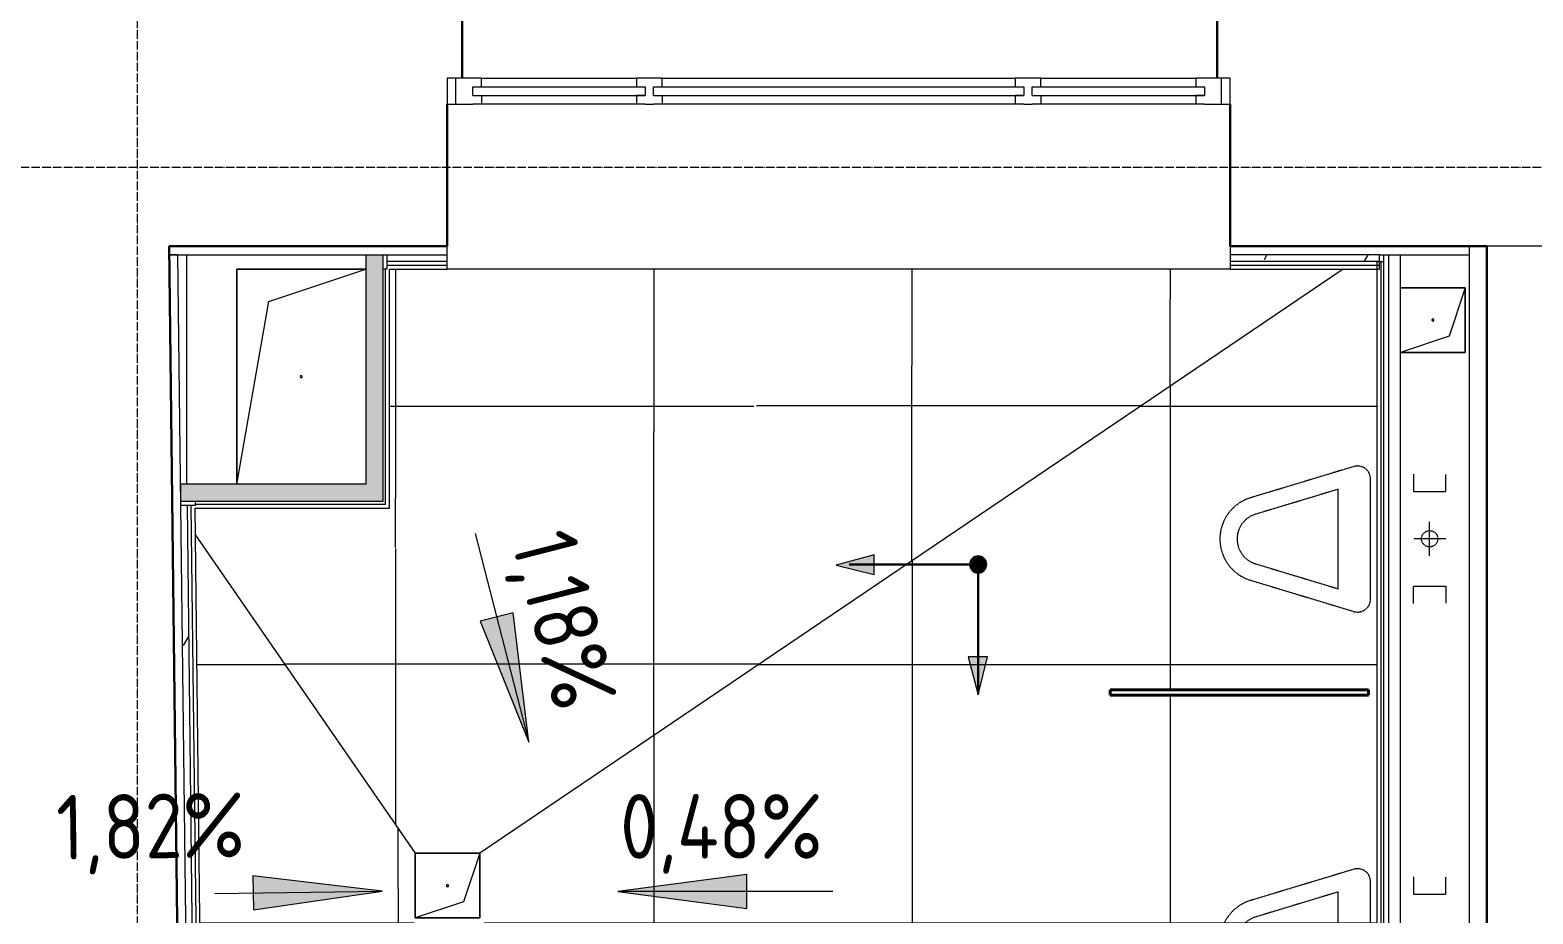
# Model space of a CAD drawing. Header units: millimetres. Extents: x -10915 to 62537, y -37640 to 44223.
# Drawn here: x 38200 to 41693, y 18511 to 20563 of the extents above; entities that cross this region are included whole.
import ezdxf

# ---------------------------------------------------------------- set-up
doc = ezdxf.new("R2010")
doc.units = ezdxf.units.MM
doc.linetypes.add('200_ШТРИХ_ш1п0_6_', pattern=[1.6, 1, -0.6])
doc.linetypes.add('ADSK_Линия сетки', pattern=[25, 20, -2.5, 0, -2.5])
for name, color, linetype, lineweight in [('_ Окна', 7, 'Continuous', 9), ('Обобщенные модели', 7, 'Continuous', 18), ('Окна', 7, 'Continuous', 9), ('Оси', 7, 'Continuous', 9), ('Перекрытие', 7, 'Continuous', 18), ('Перекрытие штриховка', 7, 'Continuous', 18), ('Размеры', 7, 'Continuous', 9), ('Сантехника', 7, 'Continuous', 18), ('Стены внутренние', 7, 'Continuous', 18), ('Стены несущие', 7, 'Continuous', 30), ('Стены отделка', 7, 'Continuous', 30), ('Стены штриховка', 7, 'Continuous', 9), ('Узлы', 7, 'Continuous', 18)]:
    doc.layers.add(name, color=color, linetype=linetype, lineweight=lineweight)
doc.layers.add('Линии', color=7, linetype='Continuous', lineweight=9, true_color=0x00a600)
doc.styles.add('GOST Common_3', font='GOST_Common.ttf', dxfattribs={"width": 0.9, "height": 150})
pattern_1 = [(0, (0, 0), (406.4, 101.6), [33.528, -271.272, 33.528, -271.272, -1625.6]), (0, (0, 0), (406.4, 101.6), [-609.6, 33.528, -576.072, 33.528, -271.272, -711.2]), (0, (0, 0), (406.4, 101.6), [-1524, 33.528, -169.672, 33.528, -474.472]), (120, (152.4, 50.8), (-291.18818, 301.15272), [33.528, -271.272, 33.528, -271.272, -1625.6]), (120, (152.4, 50.8), (-291.18818, 301.15272), [-609.6, 33.528, -576.072, 33.528, -271.272, -711.2]), (120, (152.4, 50.8), (-291.18818, 301.15272), [-1524, 33.528, -169.672, 33.528, -474.472]), (240, (203.2, 254), (-115.21182, -402.75272), [33.528, -271.272, 33.528, -271.272, -1625.6]), (240, (203.2, 254), (-115.21182, -402.75272), [-609.6, 33.528, -576.072, 33.528, -271.272, -711.2]), (240, (203.2, 254), (-115.21182, -402.75272), [-1524, 33.528, -169.672, 33.528, -474.472])]

# ---------------------------------------------------------------- blocks, each defined once
blk = doc.blocks.new('131_Сантехническая перегородка - СП-5-3849142-План полов 4-го этажа')
at = {"layer": 'Обобщенные модели', "lineweight": 40}
for p, q in [((600, 8), (0, 8)), ((0, 8), (0, -4)), ((600, -4), (600, 8)), ((0, -4), (600, -4))]:
    blk.add_line(p, q, dxfattribs=at)
blk = doc.blocks.new('SND_2D_Писуар с инсталляцией - По умолчанию-621783-План полов 4-го этажа')
at = {"layer": 'Сантехника', "linetype": '200_ШТРИХ_ш1п0_6_'}
for p, q in [((-95.8, 328.7), (-168.3, 88.8)), ((-57.5, 317.2), (-115.6, 125)), ((115.6, 125), (57.4, 317.4)), ((168.3, 88.7), (95.7, 328.9)), ((-115.6, 125), (115.6, 125)), ((-139.4, 50), (139.6, 50)), ((-149.4, -50), (-109.4, -50)), ((-109.4, -50), (-109.4, -125)), ((0.6, -125), (0.6, -50)), ((110.6, -50), (110.6, -125)), ((150.6, -50), (110.6, -50)), ((-39.4, -87.5), (40.6, -87.5)), ((-109.4, -125), (-149.4, -125)), ((110.6, -125), (150.6, -125))]:
    blk.add_line(p, q, dxfattribs=at)
blk.add_circle((0.6, -87.5), 18.9, dxfattribs=at)
for centre, radius, start, end in [((0, 300), 100, 16.8118, 163.3196), ((0, 300), 60, 16.8118, 163.3578), ((-139.6, 80), 30, 162.9999, 270.4256), ((139.6, 80), 30, 270, 16.8118)]:
    blk.add_arc(centre, radius, start, end, dxfattribs=at)
blk = doc.blocks.new('GM_Отверстие прямоугольное _в плите_ - Отверстие-1400855-План полов 4-го этажа')
at = {"layer": 'Обобщенные модели'}
for p, q in [((-75, -75), (-75, 75)), ((-75, 75), (75, 75)), ((75, 75), (-75, 75)), ((-75, 75), (-75, -75)), ((-37.5, 37.5), (75, 75)), ((75, 75), (75, -75)), ((75, -75), (75, 75)), ((-75, -75), (-37.5, 37.5)), ((75, -75), (-75, -75)), ((-75, -75), (75, -75))]:
    blk.add_line(p, q, dxfattribs=at)
for start, end in [(360, 180), (180, 360), (60, 165), (300, 360), (195, 270)]:
    blk.add_arc((0, 0), 2.5, start, end, dxfattribs=at)
blk = doc.blocks.new('GM_Отверстие прямоугольное _в плите_ - Отверстие-V4-План полов 4-го этажа')
at = {"layer": 'Обобщенные модели'}
for p, q in [((-75, -75), (-75, 75)), ((-75, 75), (75, 75)), ((75, 75), (-75, 75)), ((-75, 75), (-75, -75)), ((-37.5, 37.5), (75, 75)), ((-75, -75), (-37.5, 37.5)), ((75, -75), (-75, -75)), ((-75, -75), (75, -75))]:
    blk.add_line(p, q, dxfattribs=at)
for start, end in [(360, 180), (180, 360), (60, 165), (300, 360), (195, 270)]:
    blk.add_arc((0, 0), 2.5, start, end, dxfattribs=at)
blk = doc.blocks.new('GM_Отверстие прямоугольное _в плите_ - Отверстие-1433034-План полов 4-го этажа')
at = {"layer": 'Обобщенные модели'}
for p, q in [((-150, -250), (-150, 250)), ((-150, 250), (150, 250)), ((150, 250), (-150, 250)), ((-150, 250), (-150, -250)), ((-75, 175), (150, 250)), ((-150, -250), (-75, 175))]:
    blk.add_line(p, q, dxfattribs=at)
for start, end in [(360, 180), (180, 360), (60, 165), (300, 360), (195, 270)]:
    blk.add_arc((0, 0), 2.5, start, end, dxfattribs=at)
blk = doc.blocks.new('окно трехпол с фрамугой - 1715-2240_h___нов_ ок15_-2908119-План полов 4-го этажа')
at = {"layer": '_ Окна', "lineweight": 18}
for p, q in [((-830, 95), (-910, 95)), ((-910, 95), (-910, 35)), ((-850, 55), (-850, 75)), ((-850, 75), (-830, 75)), ((-830, 75), (-830, 95)), ((-410, 95), (-470, 95)), ((-470, 95), (-470, 75)), ((-470, 75), (-450, 75)), ((-450, 75), (-450, 55)), ((-430, 55), (-430, 75)), ((-430, 75), (-410, 75)), ((-410, 75), (-410, 95)), ((470, 95), (410, 95)), ((410, 95), (410, 75)), ((410, 75), (430, 75)), ((430, 75), (430, 55)), ((450, 55), (450, 75)), ((450, 75), (470, 75)), ((470, 75), (470, 95)), ((830, 95), (830, 75)), ((910, 95), (830, 95)), ((830, 75), (850, 75)), ((850, 75), (850, 55)), ((910, 35), (910, 95)), ((-910, 35), (-850, 35)), ((-850, 55), (-830, 55)), ((-830, 35), (-850, 35)), ((-830, 55), (-830, 35)), ((-470, 55), (-470, 35)), ((-450, 55), (-470, 55)), ((-450, 35), (-470, 35)), ((-450, 35), (-430, 35)), ((-430, 55), (-410, 55)), ((-410, 35), (-430, 35)), ((-410, 55), (-410, 35)), ((410, 55), (410, 35)), ((430, 55), (410, 55)), ((430, 35), (410, 35)), ((430, 35), (450, 35)), ((450, 55), (470, 55)), ((470, 35), (450, 35)), ((470, 55), (470, 35)), ((830, 55), (830, 35)), ((850, 55), (830, 55)), ((850, 35), (830, 35)), ((850, 35), (910, 35))]:
    blk.add_line(p, q, dxfattribs=at)
at = {"layer": '_ Окна'}
for p, q in [((-890, 35), (-890, 95)), ((-830, 75), (-470, 75)), ((-410, 75), (410, 75)), ((470, 75), (830, 75)), ((890, 35), (890, 95)), ((-850, 55), (-450, 55)), ((-430, 55), (430, 55)), ((450, 55), (850, 55))]:
    blk.add_line(p, q, dxfattribs=at)
at = {"layer": 'Окна'}
for p, q in [((-830, 95), (-470, 95)), ((-410, 95), (410, 95)), ((470, 95), (830, 95)), ((-470, 35), (-830, 35)), ((410, 35), (-410, 35)), ((830, 35), (470, 35))]:
    blk.add_line(p, q, dxfattribs=at)

msp = doc.modelspace()

# ---------------------------------------------------------------- hatches: boundary and pattern name
at = {"layer": 'Перекрытие штриховка', "lineweight": 9, "true_color": 0x787878}
h = msp.add_hatch(dxfattribs=at)
h.set_pattern_fill('FP_40', color=8, style=0, pattern_type=2)
h.set_pattern_definition([(270, (39049.57, 16089.2), (600, 4e-14), []), (0, (39049.57, 16089.2), (0, 600), [])])
h.paths.add_polyline_path([(39035, 19472.177), (41123.538, 20008.318), (39035, 20008.318), (39035, 19508.327)])
h.paths.add_polyline_path([(39020, 20008.318), (39029, 20008.318), (39029, 20041.318), (39020, 20041.318), (39020, 20040.032)])
h = msp.add_hatch(dxfattribs=at)
h.set_pattern_fill('FP_42', color=8, style=0, pattern_type=2)
h.set_pattern_definition([(270, (39049, 16090.9), (600, 0.02), []), (0.002, (39049, 16090.9), (2e-05, 599.96), [])])
h.paths.add_polyline_path([(39245, 18651.318), (41251.628, 20008.318), (41123.538, 20008.318), (39035, 19472.177), (39035, 19453.327), (39024.131, 19453.327), (39095, 19195.99)])
h = msp.add_hatch(dxfattribs=at)
h.set_pattern_fill('FP_37', color=8, style=0, pattern_type=2)
h.set_pattern_definition([(270, (39050.16, 16089.2), (599.99, 4e-14), []), (0, (39050.16, 16089.2), (0, 600), [])])
h.paths.add_polyline_path([(41330, 16104.898), (41330, 20008.318), (41251.628, 20008.318), (39245, 18651.318), (39245, 18501.318), (40475.613, 17086.898), (41312, 17086.898), (41312, 17074.898), (40486.053, 17074.898), (40726.915, 16798.061), (40751.13, 16807.867), (40802.996, 16813.895), (41310, 16813.895), (41310, 16453.895), (41026.356, 16453.895), (41328.765, 16106.318)])
h.paths.add_polyline_path([(41260, 17311.318), (40796.923, 17311.318), (40747.507, 17318.623), (40706.923, 17335.433), (40669.644, 17364.039), (40641.039, 17401.318), (40623.056, 17444.731), (40616.923, 17491.318), (40623.056, 17537.905), (40641.039, 17581.318), (40669.644, 17618.597), (40706.923, 17647.203), (40751.13, 17665.289), (40802.996, 17671.318), (41310, 17671.318), (41310, 17311.318)])
h.paths.add_polyline_path([(39902, 17861.898), (39890, 17861.898), (39890, 18048.898), (41310, 18048.898), (41310, 18036.898), (39902, 18036.898)])
h.paths.add_polyline_path([(40710, 19018.898), (40710, 19030.898), (41310, 19030.898), (41310, 19018.898)])
h = msp.add_hatch(dxfattribs=at)
h.set_pattern_fill('FP_35', color=8, style=0, pattern_type=2)
h.set_pattern_definition([(270, (39049.57, 16091.15), (600, 4e-14), []), (0, (39049.57, 16091.15), (0, 599.96), [])])
h.paths.add_polyline_path([(39095, 18651.318), (39245, 18651.318), (39024.131, 19453.327), (38583.392, 19453.327), (38584.134, 19390.324), (39035, 18738.112)])
h.paths.add_polyline_path([(38550.321, 19459.132), (38583.319, 19459.521), (38583.215, 19468.327), (38550.213, 19468.327)])
h = msp.add_hatch(dxfattribs=at)
h.set_pattern_fill('FP_41', color=8, style=0, pattern_type=2)
h.set_pattern_definition([(270, (39055.17, 16089.2), (599.91, 4e-14), []), (0, (39055.17, 16089.2), (0, 600), [])])
h.paths.add_polyline_path([(39095, 18501.318), (39095, 18651.318), (38584.134, 19390.324), (38584.307, 19375.708), (39020, 18629.73)])
h = msp.add_hatch(dxfattribs=at)
h.set_pattern_fill('FP_39', color=8, style=0, pattern_type=2)
h.set_pattern_definition([(270, (39055.57, 16089.2), (599.9, -0.003), []), (360, (39055.57, 16089.2), (1e-05, 600), [])])
h.paths.add_polyline_path([(38620.686, 16287.639), (39095, 18501.318), (38584.307, 19375.708), (38615.087, 16762.93)])
at = {"layer": 'Размеры'}
for points in [[(39358.594, 18909.842), (39322.256, 19210.241), (39245.745, 19190.6)], [(39018.187, 18563.712), (38717.638, 18598.78), (38718.802, 18519.797)], [(39565.59, 18562.822), (39865.59, 18523.326), (39865.59, 18602.317)]]:
    msp.add_hatch(color=256, dxfattribs=at).paths.add_polyline_path(points)
at = {"layer": 'Стены внутренние'}
for points in [[(39020, 19468.327), (39020, 20041.318), (38980, 20041.318), (38980, 19468.327)], [(38579.925, 19468.327), (38980, 19468.327), (38980, 19508.327), (38549.742, 19508.327), (38550.25, 19468.327), (38577.325, 19468.327)]]:
    msp.add_hatch(color=256, dxfattribs=at).paths.add_polyline_path(points)
at = {"layer": 'Стены внутренние', "lineweight": 9}
h = msp.add_hatch(dxfattribs=at)
h.set_pattern_fill('FP_4', color=256, style=0, pattern_type=2)
h.set_pattern_definition(pattern_1)
h.paths.add_polyline_path([(41330, 20026.318), (41336, 20026.318), (41336, 20041.318), (40989, 20041.318), (40989.57, 20026.318), (41278.245, 20026.318)])
h.paths.add_polyline_path([(39094.625, 20026.318), (39169, 20026.318), (39169, 20041.318), (39029, 20041.318), (39029, 20026.318), (39035, 20026.318)])
h = msp.add_hatch(dxfattribs=at)
h.set_pattern_fill('FP_4', color=256, style=0, pattern_type=2)
h.set_pattern_definition(pattern_1)
h.paths.add_polyline_path([(38630.912, 12618.242), (38645.911, 12618.419), (38633.286, 13690.089), (38618.299, 13688.887), (38630.912, 12618.419)])
h.paths.add_polyline_path([(38608.392, 14529.854), (38623.391, 14530.031), (38565.32, 19459.309), (38550.321, 19459.132), (38608.39, 14530.031)])
at = {"layer": 'Узлы', "true_color": 0xff0000}
for points in [[(40161.194, 19298.981), (40161.194, 19344.59), (40073.024, 19320.964)], [(40403.239, 19302.204), (40408.415, 19302.885), (40413.239, 19304.883), (40417.381, 19308.062), (40420.559, 19312.204), (40422.557, 19317.027), (40423.239, 19322.204), (40422.557, 19327.38), (40420.559, 19332.204), (40417.381, 19336.346), (40413.239, 19339.524), (40408.415, 19341.522), (40403.239, 19342.204), (40398.062, 19341.522), (40393.239, 19339.524), (40389.097, 19336.346), (40385.918, 19332.204), (40383.92, 19327.38), (40383.239, 19322.204), (40383.92, 19317.027), (40385.918, 19312.204), (40389.097, 19308.062), (40393.239, 19304.883), (40398.062, 19302.885)], [(40403.239, 19019.382), (40425.222, 19107.553), (40379.614, 19107.553), (40398.062, 19038.701)]]:
    msp.add_hatch(color=1, dxfattribs=at).paths.add_polyline_path(points)

# ---------------------------------------------------------------- linework, layer by layer
at = {"layer": 'Линии', "color": 1, "lineweight": 18, "true_color": 0xff0000}
for p, q in [((40161.194, 19344.59), (40073.024, 19320.964)), ((40073.024, 19320.964), (40161.194, 19298.981)), ((40161.194, 19298.981), (40161.194, 19344.59)), ((40379.614, 19107.553), (40403.239, 19019.382)), ((40425.222, 19107.553), (40379.614, 19107.553)), ((40403.239, 19019.382), (40425.222, 19107.553))]:
    msp.add_line(p, q, dxfattribs=at)
at = {"layer": 'Линии', "color": 1, "lineweight": 30, "true_color": 0xff0000}
for q in [(40103.239, 19322.204), (40403.239, 19022.204)]:
    msp.add_line((40403.239, 19322.204), q, dxfattribs=at)
at = {"layer": 'Линии', "color": 1, "lineweight": 18, "true_color": 0xff0000}
for start, end in [(0, 180), (180, 360)]:
    msp.add_arc((40403.239, 19322.204), 20, start, end, dxfattribs=at)
at = {"layer": 'Оси', "linetype": 'ADSK_Линия сетки'}
for p, q in [((38449.565, -5058.965), (38449.565, 20964.27)), ((-10114.729, 20245), (56004.853, 20245))]:
    msp.add_line(p, q, dxfattribs=at)
at = {"layer": 'Перекрытие'}
for p, q in [((38563.346, 20041.318), (38563.346, 19508.327)), ((41251.628, 20008.318), (39245, 18651.318)), ((38584.017, 19390.493), (39095, 18651.318))]:
    msp.add_line(p, q, dxfattribs=at)
at = {"layer": 'Размеры', "lineweight": 20}
for p, q in [((39234.272, 19394.14), (39358.594, 18909.842)), ((38629.199, 18557.975), (39018.187, 18563.712)), ((40065.59, 18562.822), (39565.59, 18562.822))]:
    msp.add_line(p, q, dxfattribs=at)
at = {"layer": 'Размеры'}
for p, q in [((39322.256, 19210.241), (39245.745, 19190.6)), ((39358.594, 18909.842), (39322.256, 19210.241)), ((39245.745, 19190.6), (39358.594, 18909.842)), ((39018.187, 18563.712), (38717.638, 18598.78)), ((38717.638, 18598.78), (38718.802, 18519.797)), ((39865.59, 18602.317), (39565.59, 18562.822)), ((39865.59, 18523.326), (39865.59, 18602.317)), ((38718.802, 18519.797), (39018.187, 18563.712)), ((39565.59, 18562.822), (39865.59, 18523.326))]:
    msp.add_line(p, q, dxfattribs=at)
at = {"layer": 'Стены внутренние'}
msp.add_line((40989, 20008.318), (39169, 20008.318), dxfattribs=at)
at = {"layer": 'Стены несущие'}
for p, q in [((39204, 20451.318), (39204, 20651.318)), ((40959, 20651.318), (40959, 20451.318)), ((39169, 20061.318), (39169, 20391.318)), ((40989, 20391.318), (40989, 20061.318)), ((38523.226, 20061.318), (39169, 20061.318)), ((38588.394, 14529.618), (38523.226, 20061.318)), ((40989, 20061.318), (41585, 20061.318)), ((41585, 20061.318), (41585, 12581.937))]:
    msp.add_line(p, q, dxfattribs=at)
at = {"layer": 'Стены отделка', "lineweight": 9}
for p, q in [((38523.226, 20061.318), (38523.226, 20041.318)), ((39169, 20008.318), (39169, 20061.318)), ((40989, 20061.318), (40989, 20008.318)), ((41545, 12581.937), (41545, 20061.318)), ((38523.226, 20041.318), (39029, 20041.318)), ((38543.46, 20041.554), (38523.461, 20041.318)), ((38550.321, 19459.132), (38543.46, 20041.554)), ((38980, 20041.318), (38980, 19508.327)), ((39020, 20041.318), (39020, 19468.327)), ((39029, 20041.318), (39029, 20008.318)), ((40989.57, 20041.318), (40989, 20041.318)), ((41345, 20024.818), (41330, 20024.818)), ((41330, 20024.818), (41330, 16106.318)), ((41336, 20041.318), (41545, 20041.318)), ((41336, 20008.318), (41336, 20041.318)), ((41345, 20041.318), (41345, 16089.898)), ((41385, 16049.898), (41385, 20041.318)), ((39029, 20008.318), (39020, 20008.318)), ((39035, 20008.318), (39169, 20008.318)), ((39035, 19453.327), (39035, 20008.318)), ((40989, 20008.318), (41336, 20008.318)), ((38980, 19508.327), (38549.742, 19508.327)), ((38549.742, 19508.327), (38549.742, 19468.327)), ((39020, 19468.327), (38549.742, 19468.327)), ((38583.319, 19459.521), (38550.321, 19459.132)), ((38583.215, 19468.327), (38583.319, 19459.521)), ((38641.39, 14530.243), (38583.392, 19453.327)), ((38583.392, 19453.327), (39035, 19453.327))]:
    msp.add_line(p, q, dxfattribs=at)
at = {"layer": 'Стены штриховка'}
for p, q in [((41965, 20061.318), (41585, 20061.318)), ((39029, 20041.318), (39169, 20041.318)), ((39029, 20026.318), (39169, 20026.318)), ((39029, 20017.318), (39169, 20017.318)), ((40989, 20026.318), (41336, 20026.318)), ((40989, 20017.318), (41336, 20017.318)), ((41336, 20041.318), (40989.57, 20041.318)), ((41339, 20024.818), (41339, 16106.318)), ((41358, 16076.898), (41358, 20041.318)), ((39026, 19462.327), (39026, 20008.318)), ((38608.392, 14529.854), (38550.321, 19459.132)), ((38623.391, 14530.031), (38565.32, 19459.309)), ((38632.39, 14530.137), (38574.32, 19459.415)), ((38583.286, 19462.327), (39026, 19462.327))]:
    msp.add_line(p, q, dxfattribs=at)

# ---------------------------------------------------------------- block references
at = {"layer": 'Обобщенные модели'}
msp.add_blockref('GM_Отверстие прямоугольное _в плите_ - Отверстие-1433034-План полов 4-го этажа', (38830, 19758.327), dxfattribs=at)
at = {"layer": 'Обобщенные модели', "rotation": 180}
for name, p in [('GM_Отверстие прямоугольное _в плите_ - Отверстие-V4-План полов 4-го этажа', (41460, 19889.898)), ('131_Сантехническая перегородка - СП-5-3849142-План полов 4-го этажа', (41310, 19026.898)), ('GM_Отверстие прямоугольное _в плите_ - Отверстие-1400855-План полов 4-го этажа', (39170, 18576.318))]:
    msp.add_blockref(name, p, dxfattribs=at)
at = {"layer": 'Окна'}
msp.add_blockref('окно трехпол с фрамугой - 1715-2240_h___нов_ ок15_-2908119-План полов 4-го этажа', (40079, 20356.318), dxfattribs=at)
at = {"layer": 'Сантехника', "linetype": '200_ШТРИХ_ш1п0_6_', "rotation": 90.00000000001111}
for p in [(41365, 19381.318), (41365, 18446.006)]:
    msp.add_blockref('SND_2D_Писуар с инсталляцией - По умолчанию-621783-План полов 4-го этажа', p, dxfattribs=at)

# ---------------------------------------------------------------- texts
at = {"layer": 'Размеры', "lineweight": 20, "char_height": 150, "attachment_point": 1, "line_spacing_factor": 1.022761, "style": 'GOST Common_3'}
for s, insert, width, rotation in [('1,18%', (39462.659, 19413.484), 508.67884, 284.397305), ('1,82%', (38259.644, 18786.241), 539.45301, 0.844909)]:
    msp.add_mtext(s, dxfattribs=dict(at, insert=insert, width=width, rotation=rotation))
at = {"layer": 'Размеры', "lineweight": 20, "insert": (39571.207, 18788.846), "char_height": 150, "width": 586.51938, "attachment_point": 1, "line_spacing_factor": 1.022761, "style": 'GOST Common_3'}
msp.add_mtext('0,48%', dxfattribs=at)

doc.saveas('drawing.dxf')
